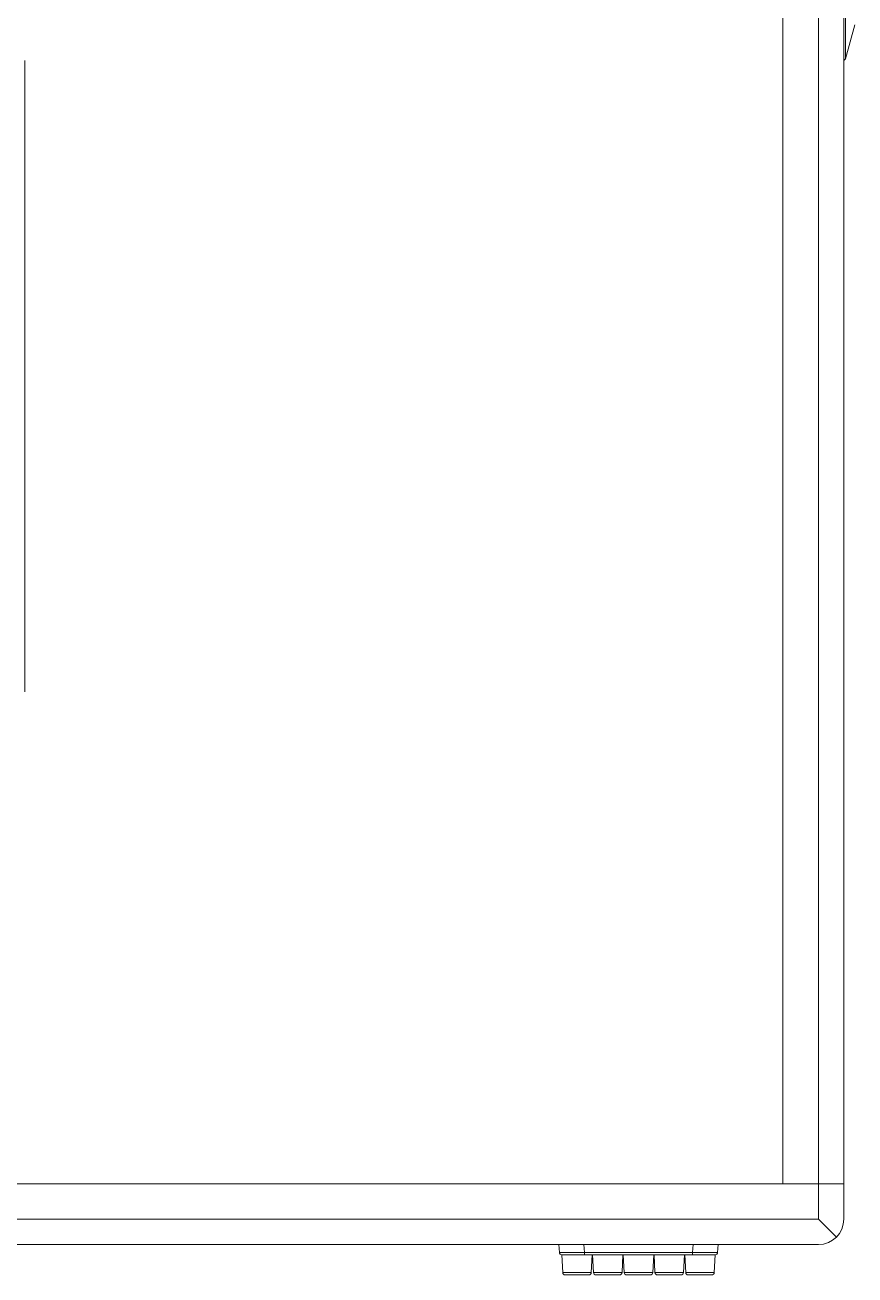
# Model space of a CAD drawing. Header units: millimetres. Extents: x 0 to 4009, y 0 to 2835.
# Drawn here: x 2962.8 to 3126.5, y 1091.1 to 1337.6 of the extents above; entities that cross this region are included whole.
import ezdxf

# ---------------------------------------------------------------- set-up
doc = ezdxf.new("R2010")
doc.units = ezdxf.units.MM
doc.layers.get('0').update_dxf_attribs({"lineweight": 13})

msp = doc.modelspace()

# ---------------------------------------------------------------- linework, layer by layer
for p, q in [((3112.27, 1109.12), (3112.27, 1655.12)), ((3119.27, 1109.12), (3119.27, 1655.12)), ((3124.27, 1655.12), (3124.27, 1109.12)), ((3124.57, 1343.28), (3124.57, 1330.96)), ((3124.57, 1330.96), (3126.47, 1337.62)), ((2962.77, 1330.61), (2962.77, 1206.14)), ((2612.27, 1109.12), (3124.27, 1109.12)), ((3119.27, 1102.12), (3119.27, 1109.12)), ((3124.27, 1109.12), (3124.27, 1102.12)), ((3119.27, 1102.12), (2617.27, 1102.12)), ((3119.27, 1102.12), (3122.81, 1098.58)), ((2617.27, 1097.12), (3119.27, 1097.12)), ((3068.03, 1097.12), (3068.17, 1095.58)), ((3073.15, 1095.58), (3073.01, 1097.12)), ((3094.53, 1097.12), (3094.39, 1095.58)), ((3099.37, 1095.58), (3099.51, 1097.12)), ((3068.83, 1091.59), (3068.65, 1095.12)), ((3068.67, 1095.12), (3098.88, 1095.12)), ((3073.15, 1095.58), (3094.39, 1095.58)), ((3073.15, 1095.58), (3073.15, 1095.12)), ((3074.46, 1091.59), (3074.65, 1095.12)), ((3074.89, 1091.59), (3074.71, 1095.12)), ((3080.52, 1091.59), (3080.71, 1095.12)), ((3080.96, 1091.59), (3080.77, 1095.12)), ((3086.59, 1091.59), (3086.77, 1095.12)), ((3087.02, 1091.59), (3086.83, 1095.12)), ((3092.65, 1091.59), (3092.83, 1095.12)), ((3093.08, 1091.59), (3092.9, 1095.12)), ((3094.39, 1095.12), (3094.39, 1095.58)), ((3098.71, 1091.59), (3098.9, 1095.12)), ((3068.83, 1091.59), (3074.46, 1091.59)), ((3069.33, 1091.12), (3073.96, 1091.12)), ((3074.89, 1091.59), (3080.52, 1091.59)), ((3075.39, 1091.12), (3080.02, 1091.12)), ((3080.96, 1091.59), (3086.59, 1091.59)), ((3081.45, 1091.12), (3086.09, 1091.12)), ((3087.02, 1091.59), (3092.65, 1091.59)), ((3087.52, 1091.12), (3092.15, 1091.12)), ((3093.08, 1091.59), (3098.71, 1091.59)), ((3093.58, 1091.12), (3098.21, 1091.12))]:
    msp.add_line(p, q)
msp.add_lwpolyline([(3124.27, 1330.64), (3124.42, 1330.72), (3124.54, 1330.89), (3124.57, 1330.96)])
for centre, radius, start, end in [((3119.27, 1102.12), 5, 270, 0), ((3068.67, 1095.62), 0.5, 185.0011, 270), ((3098.88, 1095.62), 0.5, 270, 354.9989), ((3069.33, 1091.62), 0.5, 183, 270), ((3073.96, 1091.62), 0.5, 270, 357), ((3075.39, 1091.62), 0.5, 183, 270), ((3080.02, 1091.62), 0.5, 270, 357), ((3081.45, 1091.62), 0.5, 183, 270), ((3086.09, 1091.62), 0.5, 270, 357), ((3087.52, 1091.62), 0.5, 183, 270), ((3092.15, 1091.62), 0.5, 270, 357), ((3093.58, 1091.62), 0.5, 183, 270), ((3098.21, 1091.62), 0.5, 270, 357)]:
    msp.add_arc(centre, radius, start, end)
for points, knots in [([(3068.17, 1095.58), (3068.17, 1095.58), (3068.17, 1095.57), (3068.18, 1095.57), (3068.18, 1095.57), (3068.19, 1095.57), (3068.21, 1095.57), (3068.23, 1095.57), (3068.27, 1095.57), (3068.32, 1095.57), (3068.39, 1095.56), (3068.46, 1095.56), (3068.55, 1095.56), (3068.65, 1095.56), (3068.8, 1095.56), (3069.02, 1095.56), (3069.31, 1095.56), (3069.64, 1095.56), (3070, 1095.56), (3070.39, 1095.56), (3070.81, 1095.56), (3071.41, 1095.56), (3072.19, 1095.57), (3072.83, 1095.57), (3073.15, 1095.58)], [0, 0, 0, 0, 0.000381, 0.001321, 0.002849, 0.004969, 0.007682, 0.010988, 0.019376, 0.030122, 0.043196, 0.058569, 0.076206, 0.096072, 0.118117, 0.168522, 0.226955, 0.292843, 0.365561, 0.444396, 0.528594, 0.61732, 0.804926, 1, 1, 1, 1]), ([(3099.37, 1095.58), (3099.37, 1095.58), (3099.37, 1095.57), (3099.37, 1095.57), (3099.36, 1095.57), (3099.35, 1095.57), (3099.33, 1095.57), (3099.31, 1095.57), (3099.27, 1095.57), (3099.22, 1095.57), (3099.15, 1095.56), (3099.08, 1095.56), (3098.99, 1095.56), (3098.89, 1095.56), (3098.74, 1095.56), (3098.52, 1095.56), (3098.23, 1095.56), (3097.9, 1095.56), (3097.54, 1095.56), (3097.15, 1095.56), (3096.73, 1095.56), (3096.13, 1095.56), (3095.35, 1095.57), (3094.72, 1095.57), (3094.39, 1095.58)], [0, 0, 0, 0, 0.000381, 0.001321, 0.002849, 0.004969, 0.007683, 0.010989, 0.019377, 0.030122, 0.043197, 0.058569, 0.076207, 0.096073, 0.118118, 0.168522, 0.226956, 0.292843, 0.365561, 0.444396, 0.528593, 0.617319, 0.804925, 1, 1, 1, 1])]:
    msp.add_open_spline(points, degree=3, knots=knots)

doc.saveas('drawing.dxf')
